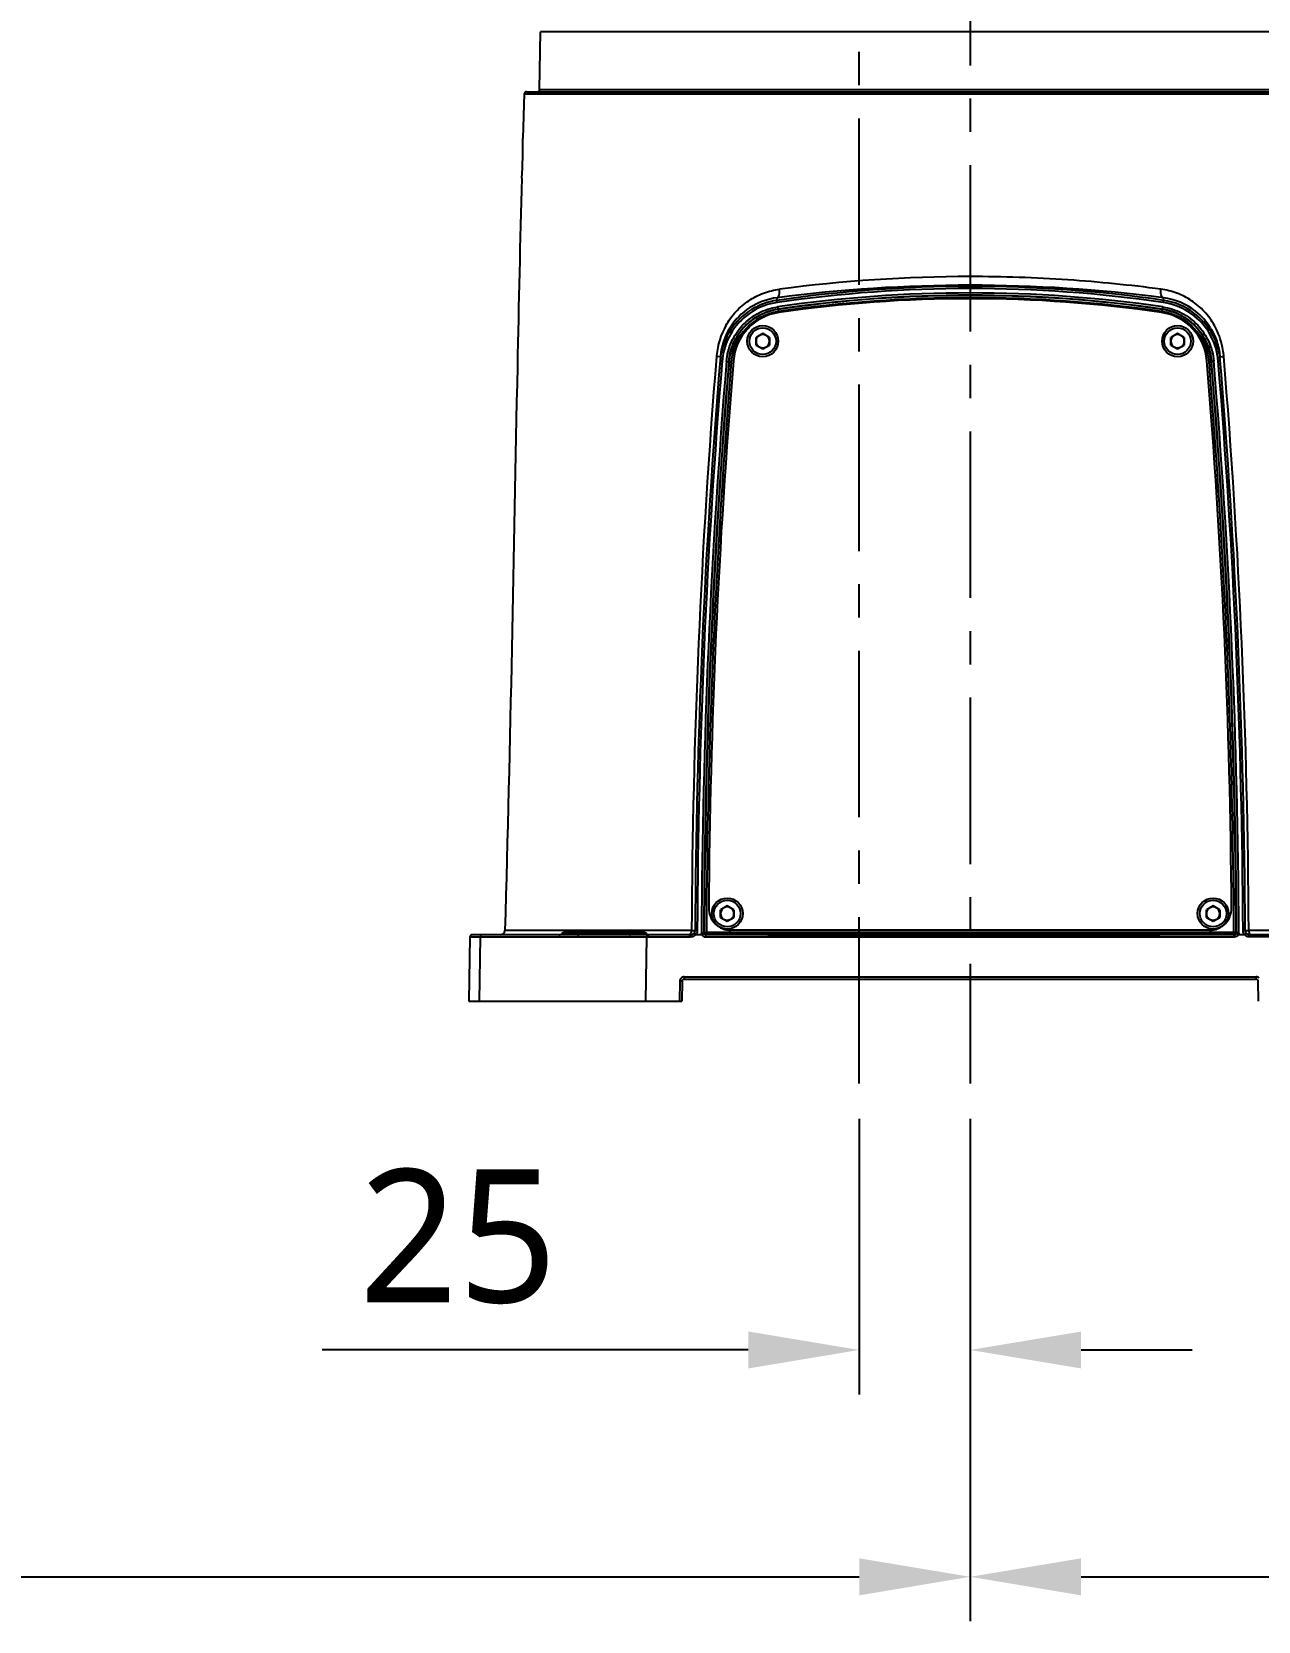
# Model space of a CAD drawing. Header units: millimetres. Extents: x 5828 to 6704, y 123 to 421.
# Drawn here: x 6413.49 to 6427.31, y 223 to 240.91 of the extents above; entities that cross this region are included whole.
import ezdxf

# ---------------------------------------------------------------- set-up
doc = ezdxf.new("R2010")
doc.units = ezdxf.units.MM
doc.linetypes.add('CENTER', pattern=[0.6, 0.375, -0.075, 0.075, -0.075])
for name, color, linetype in [('中心线', 7, 'Continuous'), ('外形图', 7, 'Continuous'), ('尺寸标注', 7, 'Continuous')]:
    doc.layers.add(name, color=color, linetype=linetype)
doc.styles.add('微软雅黑', font='msyh.ttc', dxfattribs={"height": 1.5})
doc.dimstyles.new('尺寸标注_1_20比例', dxfattribs={"dimtxt": 1.5, "dimasz": 1.25, "dimexe": 0.5, "dimexo": 0.4, "dimgap": 0.5, "dimtad": 1, "dimdec": 1, "dimlfac": 20, "dimdsep": 46, "dimtxsty": '微软雅黑', "dimcen": 0.09, "dimadec": 0, "dimazin": 0, "dimtp": 0.01, "dimtm": 0.01, "dimtfac": 1, "dimtdec": 1, "dimtofl": 0, "dimtmove": 0, "dimatfit": 3, "dimfxl": 1, "dimtolj": 1, "dimarcsym": 0})

# ---------------------------------------------------------------- blocks, each defined once
blk = doc.blocks.new('*D793')
at = {"layer": 'Defpoints', "color": 0}
for p in [(6425.56, 241.587), (6430.441, 229.987), (6437.921, 229.987)]:
    blk.add_point(p, dxfattribs=at)
at = {"layer": '尺寸标注', "color": 0, "lineweight": -2}
for p, q in [((6425.96, 241.587), (6438.421, 241.587)), ((6437.921, 240.337), (6437.921, 231.237)), ((6430.841, 229.987), (6438.421, 229.987))]:
    blk.add_line(p, q, dxfattribs=at)
at = {"layer": '尺寸标注', "color": 0}
for points in [[(6438.129, 240.337), (6437.712, 240.337), (6437.921, 241.587)], [(6437.712, 231.237), (6438.129, 231.237), (6437.921, 229.987)]]:
    blk.add_solid(points, dxfattribs=at)
at = {"layer": '尺寸标注', "color": 0, "insert": (6436.645, 235.638), "char_height": 1.5, "attachment_point": 5, "rotation": 90, "style": '微软雅黑'}
blk.add_mtext('\\A1;232', dxfattribs=at)
blk = doc.blocks.new('*D794')
at = {"layer": 'Defpoints', "color": 0}
for p in [(6420.173, 282.687), (6431.96, 229.987), (6446.441, 229.987)]:
    blk.add_point(p, dxfattribs=at)
at = {"layer": '尺寸标注', "color": 0, "lineweight": -2}
for p, q in [((6420.573, 282.687), (6446.941, 282.687)), ((6446.441, 281.437), (6446.441, 231.237)), ((6432.36, 229.987), (6446.941, 229.987))]:
    blk.add_line(p, q, dxfattribs=at)
at = {"layer": '尺寸标注', "color": 0}
for points in [[(6446.649, 281.437), (6446.232, 281.437), (6446.441, 282.687)], [(6446.232, 231.237), (6446.649, 231.237), (6446.441, 229.987)]]:
    blk.add_solid(points, dxfattribs=at)
at = {"layer": '尺寸标注', "color": 0, "insert": (6445.161, 256.208), "char_height": 1.5, "attachment_point": 5, "rotation": 90, "style": '微软雅黑'}
blk.add_mtext('\\A1;1054', dxfattribs=at)
blk = doc.blocks.new('*D796')
at = {"layer": 'Defpoints', "color": 0}
for p in [(6422.81, 229.061), (6424.06, 229.062), (6424.06, 226.058)]:
    blk.add_point(p, dxfattribs=at)
at = {"layer": '尺寸标注', "color": 0, "lineweight": -2}
for p, q in [((6422.81, 228.661), (6422.81, 225.558)), ((6424.06, 228.662), (6424.06, 225.558)), ((6421.56, 226.058), (6416.756, 226.058)), ((6425.31, 226.058), (6426.56, 226.058))]:
    blk.add_line(p, q, dxfattribs=at)
at = {"layer": '尺寸标注', "color": 0}
for points in [[(6421.56, 225.85), (6421.56, 226.266), (6422.81, 226.058)], [(6425.31, 226.266), (6425.31, 225.85), (6424.06, 226.058)]]:
    blk.add_solid(points, dxfattribs=at)
at = {"layer": '尺寸标注', "color": 0, "insert": (6418.29, 227.334), "char_height": 1.5, "attachment_point": 5, "style": '微软雅黑'}
blk.add_mtext('\\A1;25', dxfattribs=at)
blk = doc.blocks.new('*D797')
at = {"layer": 'Defpoints', "color": 0}
for p in [(6393.06, 279.012), (6424.06, 229.062), (6424.06, 223.502)]:
    blk.add_point(p, dxfattribs=at)
at = {"layer": '尺寸标注', "color": 0, "lineweight": -2}
for p, q in [((6393.06, 278.612), (6393.06, 223.002)), ((6424.06, 228.662), (6424.06, 223.002)), ((6394.31, 223.502), (6422.81, 223.502))]:
    blk.add_line(p, q, dxfattribs=at)
at = {"layer": '尺寸标注', "color": 0}
for points in [[(6394.31, 223.71), (6394.31, 223.293), (6393.06, 223.502)], [(6422.81, 223.293), (6422.81, 223.71), (6424.06, 223.502)]]:
    blk.add_solid(points, dxfattribs=at)
at = {"layer": '尺寸标注', "color": 0, "insert": (6408.56, 224.777), "char_height": 1.5, "attachment_point": 5, "style": '微软雅黑'}
blk.add_mtext('\\A1;620', dxfattribs=at)
blk = doc.blocks.new('*D798')
at = {"layer": 'Defpoints', "color": 0}
for p in [(6434.205, 233.418), (6424.06, 229.062), (6434.205, 223.502)]:
    blk.add_point(p, dxfattribs=at)
at = {"layer": '尺寸标注', "color": 0, "lineweight": -2}
for p, q in [((6434.205, 233.018), (6434.205, 223.002)), ((6424.06, 228.662), (6424.06, 223.002)), ((6425.31, 223.502), (6432.955, 223.502))]:
    blk.add_line(p, q, dxfattribs=at)
at = {"layer": '尺寸标注', "color": 0}
for points in [[(6425.31, 223.71), (6425.31, 223.293), (6424.06, 223.502)], [(6432.955, 223.293), (6432.955, 223.71), (6434.205, 223.502)]]:
    blk.add_solid(points, dxfattribs=at)
at = {"layer": '尺寸标注', "color": 0, "insert": (6429.258, 224.777), "char_height": 1.5, "attachment_point": 5, "style": '微软雅黑'}
blk.add_mtext('\\A1;\\A1;203', dxfattribs=at)

msp = doc.modelspace()

# ---------------------------------------------------------------- linework, layer by layer
at = {"layer": '中心线', "linetype": 'CENTER', "ltscale": 5}
for p, q in [((6422.8098, 229.0615), (6422.8098, 284.4151)), ((6424.0598, 284.409), (6424.0598, 229.0622))]:
    msp.add_line(p, q, dxfattribs=at)
at = {"layer": '外形图', "color": 7, "linetype": 'Continuous'}
for p, q in [((6419.2076, 240.2616), (6419.219, 240.9125)), ((6428.8996, 240.9125), (6419.219, 240.9125)), ((6419.0344, 240.2128), (6419.0195, 239.7121)), ((6419.0344, 240.2128), (6429.0853, 240.2128)), ((6419.0594, 240.2371), (6429.0603, 240.2371)), ((6419.2076, 240.2616), (6428.912, 240.2616)), ((6421.8804, 237.8858), (6421.8832, 237.9153)), ((6426.2364, 237.9153), (6426.2392, 237.8861)), ((6421.8946, 237.7865), (6421.8985, 237.7597)), ((6426.2247, 237.7847), (6426.2211, 237.76)), ((6426.225, 237.7866), (6426.2247, 237.7847)), ((6421.7223, 237.5125), (6421.6473, 237.4692)), ((6421.7973, 237.4692), (6421.7223, 237.5125)), ((6426.3973, 237.5125), (6426.3223, 237.4692)), ((6426.4723, 237.4692), (6426.3973, 237.5125)), ((6421.6473, 237.3826), (6421.6473, 237.4692)), ((6421.6473, 237.3826), (6421.7223, 237.3393)), ((6421.7223, 237.3393), (6421.7973, 237.3826)), ((6421.7973, 237.4692), (6421.7973, 237.3826)), ((6426.3223, 237.3826), (6426.3223, 237.4692)), ((6426.3223, 237.3826), (6426.3973, 237.3393)), ((6426.3973, 237.3393), (6426.4723, 237.3826)), ((6426.4723, 237.4692), (6426.4723, 237.3826)), ((6421.2476, 237.2579), (6421.2414, 237.2052)), ((6421.3676, 237.1939), (6421.3406, 237.1961)), ((6426.7788, 237.1965), (6426.752, 237.1943)), ((6426.8782, 237.2056), (6426.8718, 237.2592)), ((6421.3223, 231.0625), (6421.2473, 231.0192)), ((6421.3973, 231.0192), (6421.3223, 231.0625)), ((6426.7973, 231.0625), (6426.7223, 231.0192)), ((6426.8723, 231.0192), (6426.7973, 231.0625)), ((6421.2473, 230.9326), (6421.2473, 231.0192)), ((6421.2473, 230.9326), (6421.3223, 230.8893)), ((6421.3223, 230.8893), (6421.3973, 230.9326)), ((6421.3973, 231.0192), (6421.3973, 230.9326)), ((6426.7223, 230.9326), (6426.7223, 231.0192)), ((6426.7223, 230.9326), (6426.7973, 230.8893)), ((6426.7973, 230.8893), (6426.8723, 230.9326)), ((6426.8723, 231.0192), (6426.8723, 230.9326)), ((6418.4225, 230.7125), (6418.4098, 229.9871)), ((6418.4225, 230.7125), (6420.9095, 230.7125)), ((6420.9108, 230.7371), (6418.4475, 230.7371)), ((6418.5377, 230.7125), (6418.5258, 229.9871)), ((6420.9206, 230.7856), (6418.816, 230.7856)), ((6418.8898, 230.7126), (6419.1218, 230.7127)), ((6419.4001, 230.7126), (6420.4162, 230.7125)), ((6420.4111, 230.7496), (6419.4586, 230.7496)), ((6420.378, 230.7621), (6419.4917, 230.7621)), ((6420.4039, 229.9871), (6420.4162, 230.7125)), ((6421.0588, 230.7599), (6421.0623, 230.7634)), ((6421.0623, 230.7634), (6421.0873, 230.7633)), ((6421.0838, 230.7348), (6421.0873, 230.7383)), ((6427.0324, 230.7633), (6421.0873, 230.7633)), ((6421.0873, 230.7633), (6421.0873, 230.7383)), ((6427.0324, 230.7383), (6421.0873, 230.7383)), ((6426.7558, 230.787), (6421.3639, 230.787)), ((6427.0574, 230.7634), (6427.0324, 230.7633)), ((6427.0324, 230.7383), (6427.0324, 230.7633)), ((6427.0357, 230.735), (6427.0324, 230.7383)), ((6427.0606, 230.7602), (6427.0574, 230.7634)), ((6427.0605, 230.7638), (6427.0606, 230.7602)), ((6427.0606, 230.7638), (6427.0606, 230.7602)), ((6427.1545, 230.7371), (6427.0813, 230.7371)), ((6427.8685, 230.7856), (6427.199, 230.7856)), ((6429.4218, 230.7371), (6427.2089, 230.7371)), ((6429.4468, 230.7125), (6427.2102, 230.7125)), ((6420.7875, 230.2134), (6420.7835, 229.9871)), ((6420.8138, 230.2125), (6420.8098, 229.9871)), ((6420.8375, 230.2625), (6427.2823, 230.2625)), ((6420.8388, 230.2371), (6427.2809, 230.2371)), ((6427.3098, 229.9871), (6427.3059, 230.2125)), ((6418.4098, 229.9871), (6420.8098, 229.9871))]:
    msp.add_line(p, q, dxfattribs=at)
for centre, radius in [((6421.7223, 237.4259), 0.175), ((6421.7223, 237.4259), 0.15), ((6426.3973, 237.4259), 0.175), ((6426.3973, 237.4259), 0.15), ((6421.3223, 230.9759), 0.175), ((6421.3223, 230.9759), 0.15), ((6426.7973, 230.9759), 0.175), ((6426.7973, 230.9759), 0.15)]:
    msp.add_circle(centre, radius, dxfattribs=at)
for centre, radius, start, end in [((6419.0594, 240.2121), 0.025, 90, 178.2299), ((6419.1826, 240.2621), 0.025, 270, 359), ((6413.8603, 239.6297), 5.1599, 355.91393, 0.91429), ((6424.0609, 222.8724), 15.1709, 81.74482, 98.26376), ((6424.0598, 221.1846), 16.8717, 82.58762, 97.41238), ((6421.9757, 237.1833), 0.7378, 97.2045, 122.64933), ((6421.988, 237.1451), 0.7484, 98.2624, 121.7143), ((6421.9872, 237.1454), 0.724, 98.26128, 121.73389), ((6424.061, 222.8629), 15.1562, 81.74714, 98.26144), ((6424.0604, 222.9298), 15.0396, 81.70745, 98.29659), ((6424.0604, 222.9298), 15.0137, 81.71053, 98.2939), ((6424.0609, 222.8725), 15.0683, 81.74401, 98.26457), ((6424.0609, 222.8728), 15.0431, 81.74266, 98.2659), ((6424.0587, 222.8866), 15.0181, 81.74282, 98.24818), ((6426.1446, 237.1855), 0.7355, 51.81492, 82.82763), ((6426.1327, 237.146), 0.7237, 52.85925, 81.7491), ((6426.1318, 237.1455), 0.7483, 53.01809, 81.74455), ((6421.9891, 237.1437), 0.7502, 121.73189, 171.24425), ((6421.9881, 237.1444), 0.7253, 121.74972, 171.44482), ((6421.9885, 237.1432), 0.648, 98.30393, 175.33066), ((6421.9698, 237.1934), 0.7261, 122.6867, 148.36995), ((6421.9885, 237.1432), 0.623, 98.33116, 175.37929), ((6421.9903, 237.1555), 0.6, 98.25275, 175.27136), ((6421.9882, 237.1453), 0.648, 98.2984, 98.62412), ((6426.1293, 237.1552), 0.6, 4.72841, 81.73824), ((6426.1312, 237.1436), 0.6229, 4.62166, 81.67335), ((6426.1312, 237.1436), 0.6479, 4.6677, 81.70531), ((6426.1319, 237.1477), 0.6457, 81.42115, 81.7089), ((6426.1317, 237.1446), 0.7255, 50.93301, 52.8608), ((6426.1306, 237.1442), 0.7501, 8.82227, 53.0096), ((6426.1316, 237.1448), 0.7253, 8.65763, 50.91908), ((6426.1501, 237.1936), 0.7258, 31.65654, 51.75991), ((6422.0471, 237.187), 0.8485, 150.71928, 174.66268), ((6421.9787, 237.1887), 0.7361, 148.42204, 174.5856), ((6421.7223, 237.4259), 0.075, 60, 120), ((6426.3973, 237.4259), 0.075, 60, 120), ((6421.7223, 237.4259), 0.075, 134.99999, 225.00001), ((6421.7223, 237.4259), 0.075, 240, 300), ((6421.7223, 237.4259), 0.075, 314.99999, 45.00001), ((6426.3973, 237.4259), 0.075, 134.99999, 225.00001), ((6426.3973, 237.4259), 0.075, 240, 300), ((6426.3973, 237.4259), 0.075, 314.99999, 45.00001), ((6505.4377, 230.3585), 84.5181, 175.319622, 179.710495), ((6503.6491, 230.3871), 82.6893, 175.240042, 179.723005), ((6503.6347, 230.387), 82.651, 175.268983, 179.722922), ((6503.1229, 230.3925), 82.0911, 175.243965, 179.743503), ((6503.1229, 230.3925), 82.0648, 175.244419, 179.743465), ((6503.6491, 230.3871), 82.5877, 175.270937, 179.738938), ((6503.6491, 230.3871), 82.5627, 175.271284, 179.738938), ((6503.6491, 230.4009), 82.5377, 175.271364, 179.557107), ((6422.0473, 237.1861), 0.8487, 174.60567, 175.3473), ((6421.9824, 237.1873), 0.7399, 174.50524, 175.23979), ((6421.9879, 237.144), 0.7252, 172.16276, 175.2625), ((6421.9909, 237.1436), 0.7282, 171.4125, 172.1645), ((6421.9878, 237.1422), 0.6495, 175.0385, 175.24321), ((6344.4705, 230.4009), 82.5377, 0.442893, 4.728408), ((6344.4705, 230.3871), 82.5627, 0.261062, 4.729008), ((6344.4705, 230.3871), 82.5877, 0.261062, 4.729359), ((6426.1295, 237.1424), 0.6516, 4.75957, 4.98682), ((6344.9909, 230.3925), 82.0705, 0.259187, 4.755538), ((6344.9909, 230.3925), 82.0969, 0.256633, 4.755986), ((6426.1288, 237.1441), 0.7282, 7.82126, 8.67542), ((6426.1302, 237.1443), 0.7268, 4.73398, 7.82215), ((6344.4851, 230.387), 82.6511, 0.277078, 4.731308), ((6426.1378, 237.1874), 0.7393, 4.76028, 5.59631), ((6344.4705, 230.3871), 82.6893, 0.276995, 4.759958), ((6426.1097, 237.1913), 0.811, 4.50096, 5.35766), ((6342.661, 230.3581), 84.5391, 0.28968, 4.679462), ((6421.3639, 231.037), 0.25, 179.55711, 270), ((6421.3223, 230.9759), 0.075, 134.99999, 225.00001), ((6421.3223, 230.9759), 0.075, 60, 120), ((6421.3223, 230.9759), 0.075, 240, 300), ((6421.3223, 230.9759), 0.075, 314.99999, 45.00001), ((6426.7973, 230.9759), 0.075, 134.99999, 225.00001), ((6426.7558, 231.037), 0.25, 270, 0.44289), ((6426.7973, 230.9759), 0.075, 60, 120), ((6426.7973, 230.9759), 0.075, 240, 300), ((6426.7973, 230.9759), 0.075, 314.99999, 45.00001), ((6418.4475, 230.7121), 0.025, 90, 179), ((6418.5626, 230.7121), 0.025, 90.05134, 179.07386), ((6418.766, 230.7871), 0.05, 270, 358.25494), ((6419.4255, 230.7871), 0.05, 270, 311.40962), ((6419.4917, 230.7121), 0.05, 90, 131.40962), ((6419.5085, 230.7139), 0.0484, 118.54479, 132.45677), ((6420.3619, 230.7156), 0.0465, 83.52568, 89.98836), ((6420.3619, 230.7153), 0.0468, 75.72016, 83.53068), ((6420.378, 230.7121), 0.05, 48.59038, 90), ((6420.4265, 230.7853), 0.0484, 227.54323, 241.45521), ((6420.4441, 230.7871), 0.05, 228.59038, 270), ((6420.9108, 230.7871), 0.05, 270, 359.723), ((6420.9005, 230.7986), 0.0894, 314.8077, 316.57645), ((6420.9145, 230.7841), 0.0692, 317.34855, 320.10793), ((6420.9122, 230.7859), 0.0721, 320.16346, 331.25375), ((6421.0838, 230.7597), 0.0249, 208.81202, 269.90829), ((6427.0356, 230.7599), 0.0249, 270.09747, 331.89888), ((6427.2263, 230.7885), 0.0911, 181.121, 182.93176), ((6427.2102, 230.7881), 0.0756, 219.85196, 222.44241), ((6427.2365, 230.8176), 0.115, 224.4578, 225.81427), ((6427.2089, 230.7871), 0.05, 180.277, 269.99999), ((6420.8453, 230.2112), 0.0579, 173.21114, 177.87609), ((6420.8388, 230.2121), 0.025, 90, 179), ((6427.2809, 230.2121), 0.025, 1, 90)]:
    msp.add_arc(centre, radius, start, end, dxfattribs=at)
for points, knots in [([(6419.007, 239.2621), (6418.9881, 238.5551), (6418.924, 235.7296), (6418.8805, 232.9036), (6418.816, 230.7856)], [0, 0, 0, 0, 0.2502427, 1, 1, 1, 1]), ([(6426.2086, 238.0119), (6425.861, 238.0582), (6425.1455, 238.1292), (6423.7097, 238.1786), (6422.6226, 238.1058), (6421.911, 238.0119)], [0, 0, 0, 0, 0.2442055, 0.5002122, 1, 1, 1, 1]), ([(6421.3071, 237.6019), (6421.3388, 237.6583), (6421.4147, 237.7627), (6421.5602, 237.8869), (6421.7279, 237.9734), (6421.8496, 238.0037), (6421.911, 238.0119)], [0, 0, 0, 0, 0.2569814, 0.507089, 0.7535776, 1, 1, 1, 1]), ([(6421.8832, 237.8619), (6421.8827, 237.865), (6421.882, 237.8705), (6421.8809, 237.8778), (6421.8808, 237.8825), (6421.8801, 237.8851), (6421.8804, 237.8858)], [0, 0, 0, 0, 0.3949602, 0.6976447, 0.9079448, 1, 1, 1, 1]), ([(6421.8832, 237.9153), (6421.8959, 237.9181), (6421.9082, 237.9447), (6421.9126, 237.9778), (6421.9122, 238.0002), (6421.911, 238.0119)], [0, 0, 0, 0, 0.3719832, 0.6644835, 1, 1, 1, 1]), ([(6426.2364, 237.9153), (6426.2237, 237.9181), (6426.2114, 237.9447), (6426.2071, 237.9778), (6426.2075, 238.0002), (6426.2086, 238.0119)], [0, 0, 0, 0, 0.3719836, 0.6644828, 1, 1, 1, 1]), ([(6426.8126, 237.6019), (6426.7809, 237.6583), (6426.7049, 237.7626), (6426.5594, 237.8871), (6426.3915, 237.9727), (6426.2702, 238.0048), (6426.2086, 238.0119)], [0, 0, 0, 0, 0.2569776, 0.5071868, 0.7536838, 1, 1, 1, 1]), ([(6426.2365, 237.8622), (6426.237, 237.8653), (6426.2377, 237.8709), (6426.2388, 237.8782), (6426.2388, 237.8828), (6426.2396, 237.8855), (6426.2392, 237.8861)], [0, 0, 0, 0, 0.3957871, 0.6979541, 0.9065281, 1, 1, 1, 1]), ([(6421.3145, 237.1989), (6421.3204, 237.274), (6421.359, 237.4231), (6421.4859, 237.6147), (6421.6692, 237.7539), (6421.8157, 237.801), (6421.8902, 237.812)], [0, 0, 0, 0, 0.2499632, 0.4999273, 0.749959, 1, 1, 1, 1]), ([(6421.3407, 237.1984), (6421.3469, 237.2701), (6421.3836, 237.4126), (6421.5052, 237.5958), (6421.68, 237.7293), (6421.8198, 237.7751), (6421.891, 237.7859)], [0, 0, 0, 0, 0.2498955, 0.4999079, 0.7499936, 1, 1, 1, 1]), ([(6421.8902, 237.8121), (6421.8907, 237.8087), (6421.8916, 237.8027), (6421.8927, 237.7957), (6421.8935, 237.7914), (6421.8939, 237.789), (6421.8944, 237.7876), (6421.8944, 237.7866), (6421.8946, 237.7865)], [0, 0, 0, 0, 0.3942708, 0.697413, 0.8133713, 0.9090437, 0.9738808, 1, 1, 1, 1]), ([(6426.2295, 237.8122), (6426.229, 237.8088), (6426.2281, 237.8028), (6426.227, 237.7958), (6426.2261, 237.7915), (6426.2257, 237.7891), (6426.2253, 237.7877), (6426.2252, 237.7868), (6426.225, 237.7867)], [0, 0, 0, 0, 0.394043, 0.698078, 0.8164434, 0.9097253, 0.9731035, 1, 1, 1, 1]), ([(6426.2282, 237.7862), (6426.2993, 237.7754), (6426.4391, 237.7297), (6426.6139, 237.5964), (6426.7357, 237.4133), (6426.7724, 237.2708), (6426.7787, 237.1991)], [0, 0, 0, 0, 0.2498133, 0.4997941, 0.7499324, 1, 1, 1, 1]), ([(6426.2295, 237.8122), (6426.2668, 237.8065), (6426.3408, 237.7895), (6426.4458, 237.7457), (6426.5418, 237.6846), (6426.6545, 237.5834), (6426.7603, 237.4234), (6426.7994, 237.2744), (6426.805, 237.1993)], [0, 0, 0, 0, 0.1251527, 0.2503415, 0.3755262, 0.500722, 0.7503605, 1, 1, 1, 1]), ([(6426.7679, 237.5745), (6426.7967, 237.5278), (6426.8446, 237.4259), (6426.8681, 237.3158), (6426.8737, 237.2595)], [0, 0, 0, 0, 0.492434, 1, 1, 1, 1]), ([(6426.9172, 237.267), (6426.9144, 237.2967), (6426.8971, 237.413), (6426.8555, 237.5256), (6426.8126, 237.6019)], [0, 0, 0, 0, 0.2541628, 1, 1, 1, 1]), ([(6421.2399, 237.2502), (6421.2378, 237.2505), (6421.225, 237.2524), (6421.2121, 237.2538), (6421.2014, 237.2549)], [0, 0, 0, 0, 0.1658779, 1, 1, 1, 1]), ([(6421.245, 237.2487), (6421.245, 237.2492), (6421.2424, 237.2494), (6421.2412, 237.2499), (6421.2399, 237.2502)], [0, 0, 0, 0, 0.263702, 1, 1, 1, 1]), ([(6421.2652, 237.2039), (6421.262, 237.2041), (6421.2564, 237.2046), (6421.2498, 237.205), (6421.2458, 237.2052), (6421.2435, 237.2053), (6421.2424, 237.2052), (6421.2414, 237.2054), (6421.2414, 237.2052)], [0, 0, 0, 0, 0.4042441, 0.7093751, 0.8239073, 0.9165014, 0.9776568, 1, 1, 1, 1]), ([(6421.3145, 237.1989), (6421.3179, 237.1987), (6421.324, 237.1981), (6421.3311, 237.1974), (6421.3355, 237.1969), (6421.338, 237.1967), (6421.3394, 237.1963), (6421.3404, 237.1963), (6421.3405, 237.1961)], [0, 0, 0, 0, 0.3938361, 0.6982539, 0.8167959, 0.9102144, 0.9735773, 1, 1, 1, 1]), ([(6426.805, 237.1993), (6426.8016, 237.1991), (6426.7955, 237.1985), (6426.7884, 237.1978), (6426.7839, 237.1973), (6426.7814, 237.1971), (6426.78, 237.1967), (6426.779, 237.1967), (6426.7789, 237.1965)], [0, 0, 0, 0, 0.3937043, 0.6973044, 0.8132798, 0.9090161, 0.9739518, 1, 1, 1, 1]), ([(6426.8545, 237.2043), (6426.8577, 237.2046), (6426.8633, 237.205), (6426.8699, 237.2054), (6426.8739, 237.2056), (6426.8761, 237.2058), (6426.8772, 237.2056), (6426.8782, 237.2058), (6426.8782, 237.2056)], [0, 0, 0, 0, 0.4039948, 0.7097609, 0.826841, 0.9175133, 0.9771489, 1, 1, 1, 1]), ([(6426.8746, 237.2487), (6426.8746, 237.2492), (6426.8773, 237.2494), (6426.8784, 237.2499), (6426.8797, 237.2502)], [0, 0, 0, 0, 0.2637216, 1, 1, 1, 1]), ([(6426.8797, 237.2502), (6426.8818, 237.2505), (6426.8946, 237.2524), (6426.9075, 237.2538), (6426.9183, 237.2549)], [0, 0, 0, 0, 0.1656733, 1, 1, 1, 1]), ([(6420.4177, 230.7371), (6420.4175, 230.7371), (6420.4173, 230.7362), (6420.4171, 230.735), (6420.4169, 230.7327), (6420.4166, 230.7283), (6420.4163, 230.7214), (6420.4163, 230.7157), (6420.4162, 230.7125)], [0, 0, 0, 0, 0.0223635, 0.0797224, 0.1716022, 0.2951159, 0.6184482, 1, 1, 1, 1]), ([(6420.8907, 230.7371), (6420.8946, 230.7371), (6420.9031, 230.7401), (6420.9088, 230.7468), (6420.9112, 230.7507)], [0, 0, 0, 0, 0.4558036, 1, 1, 1, 1]), ([(6420.9095, 230.7125), (6420.9095, 230.7157), (6420.9096, 230.7214), (6420.9098, 230.7283), (6420.9101, 230.7326), (6420.9102, 230.735), (6420.9105, 230.7362), (6420.9106, 230.7371), (6420.9108, 230.7371)], [0, 0, 0, 0, 0.38185, 0.7053686, 0.8291084, 0.9210586, 0.9783441, 1, 1, 1, 1]), ([(6420.9496, 230.7241), (6420.9436, 230.7203), (6420.9306, 230.7144), (6420.9165, 230.7128), (6420.9095, 230.7125)], [0, 0, 0, 0, 0.4998579, 1, 1, 1, 1]), ([(6420.9112, 230.7507), (6420.912, 230.7518), (6420.9148, 230.7568), (6420.9168, 230.7622), (6420.918, 230.7664)], [0, 0, 0, 0, 0.2356189, 1, 1, 1, 1]), ([(6420.9206, 230.7856), (6420.9262, 230.7856), (6420.9342, 230.7857), (6420.944, 230.7859), (6420.9498, 230.7861), (6420.9543, 230.7863), (6420.9578, 230.7863), (6420.9594, 230.7867), (6420.9608, 230.7866), (6420.9608, 230.7868)], [0, 0, 0, 0, 0.4185517, 0.5910232, 0.7352116, 0.8494393, 0.9321682, 0.9824439, 1, 1, 1, 1]), ([(6420.9654, 230.7372), (6420.9631, 230.7393), (6420.959, 230.7431), (6420.954, 230.7477), (6420.951, 230.7506), (6420.9493, 230.7522), (6420.9487, 230.7531), (6420.948, 230.7536), (6420.9481, 230.7537)], [0, 0, 0, 0, 0.3848587, 0.7088857, 0.8322583, 0.9236514, 0.9801155, 1, 1, 1, 1]), ([(6420.9846, 230.7867), (6420.9814, 230.7867), (6420.9758, 230.7868), (6420.9684, 230.7866), (6420.9638, 230.7871), (6420.9614, 230.7866), (6420.9608, 230.7868)], [0, 0, 0, 0, 0.4045185, 0.7106553, 0.9184476, 1, 1, 1, 1]), ([(6421.0326, 230.76), (6421.0387, 230.76), (6421.0474, 230.7602), (6421.0562, 230.7597), (6421.0588, 230.7599)], [0, 0, 0, 0, 0.698365, 1, 1, 1, 1]), ([(6421.0389, 230.7358), (6421.0417, 230.7374), (6421.0469, 230.7403), (6421.0532, 230.7437), (6421.0574, 230.7458), (6421.0596, 230.7469), (6421.061, 230.7473), (6421.0618, 230.7478), (6421.062, 230.7477)], [0, 0, 0, 0, 0.3733538, 0.6955697, 0.8206717, 0.91505, 0.9754301, 1, 1, 1, 1]), ([(6421.0846, 230.7096), (6421.0755, 230.7101), (6421.0571, 230.7142), (6421.0433, 230.7278), (6421.0389, 230.7358)], [0, 0, 0, 0, 0.5004034, 1, 1, 1, 1]), ([(6421.0826, 230.7093), (6421.0826, 230.7127), (6421.0826, 230.7186), (6421.0828, 230.7256), (6421.0831, 230.7299), (6421.0832, 230.7323), (6421.0835, 230.7337), (6421.0836, 230.7347), (6421.0838, 230.7348)], [0, 0, 0, 0, 0.3944737, 0.6973783, 0.8128897, 0.9081903, 0.9730916, 1, 1, 1, 1]), ([(6427.0357, 230.735), (6426.5399, 230.7345), (6424.5559, 230.7332), (6422.5719, 230.7335), (6421.0838, 230.7348)], [0, 0, 0, 0, 0.2499023, 1, 1, 1, 1]), ([(6427.0349, 230.7097), (6426.5393, 230.7096), (6424.5558, 230.7092), (6422.5724, 230.7093), (6421.0846, 230.7096)], [0, 0, 0, 0, 0.2499025, 1, 1, 1, 1]), ([(6427.0813, 230.7371), (6427.077, 230.7289), (6427.0631, 230.7146), (6427.0442, 230.7103), (6427.0349, 230.7097)], [0, 0, 0, 0, 0.4996162, 1, 1, 1, 1]), ([(6427.0369, 230.7093), (6427.0369, 230.7127), (6427.0369, 230.7187), (6427.0367, 230.7257), (6427.0364, 230.73), (6427.0363, 230.7325), (6427.0359, 230.7339), (6427.0359, 230.7349), (6427.0357, 230.735)], [0, 0, 0, 0, 0.3938211, 0.6968172, 0.8122921, 0.9076858, 0.9727643, 1, 1, 1, 1]), ([(6427.0812, 230.7369), (6427.0783, 230.7384), (6427.0729, 230.7411), (6427.0665, 230.7443), (6427.0622, 230.7463), (6427.0599, 230.7473), (6427.0585, 230.7478), (6427.0578, 230.7482), (6427.0576, 230.7482)], [0, 0, 0, 0, 0.3730224, 0.6954995, 0.8208675, 0.9154746, 0.9759191, 1, 1, 1, 1]), ([(6427.0869, 230.7602), (6427.0808, 230.7602), (6427.072, 230.7604), (6427.0632, 230.7599), (6427.0606, 230.7602)], [0, 0, 0, 0, 0.6981032, 1, 1, 1, 1]), ([(6427.1352, 230.7867), (6427.1384, 230.7867), (6427.144, 230.7868), (6427.1513, 230.7866), (6427.1559, 230.787), (6427.1582, 230.7866), (6427.1588, 230.7868)], [0, 0, 0, 0, 0.404651, 0.7106964, 0.9183845, 1, 1, 1, 1]), ([(6427.1544, 230.7371), (6427.1567, 230.7392), (6427.1608, 230.7431), (6427.1657, 230.7476), (6427.1687, 230.7505), (6427.1704, 230.7521), (6427.171, 230.753), (6427.1718, 230.7535), (6427.1717, 230.7537)], [0, 0, 0, 0, 0.3852218, 0.7092903, 0.8325752, 0.9238739, 0.9802462, 1, 1, 1, 1]), ([(6427.1589, 230.7868), (6427.1589, 230.7866), (6427.1603, 230.7867), (6427.1618, 230.7863), (6427.1654, 230.7863), (6427.1698, 230.7861), (6427.1756, 230.7859), (6427.1855, 230.7857), (6427.1934, 230.7856), (6427.199, 230.7856)], [0, 0, 0, 0, 0.0175533, 0.0678261, 0.1505531, 0.2647792, 0.4089679, 0.5814429, 1, 1, 1, 1]), ([(6427.2102, 230.7125), (6427.2033, 230.7129), (6427.1894, 230.7144), (6427.1765, 230.7201), (6427.1707, 230.7238)], [0, 0, 0, 0, 0.5003222, 1, 1, 1, 1]), ([(6427.2015, 230.7671), (6427.2022, 230.7643), (6427.2054, 230.7546), (6427.2113, 230.7452), (6427.2174, 230.7409)], [0, 0, 0, 0, 0.2841844, 1, 1, 1, 1]), ([(6427.2089, 230.7371), (6427.2091, 230.7371), (6427.2092, 230.7361), (6427.2095, 230.7349), (6427.2096, 230.7325), (6427.2099, 230.7284), (6427.2101, 230.7216), (6427.2102, 230.7158), (6427.2102, 230.7125)], [0, 0, 0, 0, 0.0245068, 0.0868883, 0.1803212, 0.2948774, 0.5994265, 1, 1, 1, 1]), ([(6427.2174, 230.7409), (6427.2183, 230.7403), (6427.2218, 230.7382), (6427.2259, 230.7371), (6427.2289, 230.7371)], [0, 0, 0, 0, 0.2653163, 1, 1, 1, 1]), ([(6420.8138, 230.2125), (6420.8138, 230.2127), (6420.8126, 230.2125), (6420.8114, 230.2128), (6420.8088, 230.2128), (6420.8043, 230.213), (6420.7971, 230.2132), (6420.7909, 230.2133), (6420.7875, 230.2134)], [0, 0, 0, 0, 0.0225933, 0.0858268, 0.1808278, 0.2965827, 0.6023623, 1, 1, 1, 1]), ([(6420.8375, 230.2625), (6420.8311, 230.2624), (6420.8181, 230.2601), (6420.807, 230.2527), (6420.8024, 230.2482)], [0, 0, 0, 0, 0.4999195, 1, 1, 1, 1]), ([(6420.8375, 230.2625), (6420.8375, 230.2591), (6420.8375, 230.2532), (6420.8377, 230.2462), (6420.838, 230.2419), (6420.8382, 230.2394), (6420.8384, 230.2382), (6420.8385, 230.2371), (6420.8388, 230.2371)], [0, 0, 0, 0, 0.397798, 0.7009887, 0.8169811, 0.9119652, 0.9754278, 1, 1, 1, 1]), ([(6427.2809, 230.2371), (6427.2811, 230.2371), (6427.2813, 230.2381), (6427.2815, 230.2394), (6427.2817, 230.2419), (6427.282, 230.2462), (6427.2822, 230.2532), (6427.2823, 230.2591), (6427.2823, 230.2625)], [0, 0, 0, 0, 0.0249596, 0.0885629, 0.1836364, 0.2996959, 0.60255, 1, 1, 1, 1]), ([(6427.3173, 230.2482), (6427.3127, 230.2527), (6427.3017, 230.2601), (6427.2887, 230.2624), (6427.2823, 230.2625)], [0, 0, 0, 0, 0.5001, 1, 1, 1, 1])]:
    msp.add_open_spline(points, degree=3, knots=knots, dxfattribs=at)
for points in [[(6419.4758, 230.7496), (6419.4674, 230.7419), (6419.4554, 230.7371), (6419.4439, 230.7371)], [(6419.5077, 230.7621), (6419.5, 230.7621), (6419.4921, 230.76), (6419.4854, 230.7564)], [(6419.6367, 230.7371), (6419.6481, 230.7371), (6419.6602, 230.7419), (6419.6686, 230.7496)], [(6419.6686, 230.7496), (6419.677, 230.7573), (6419.689, 230.7621), (6419.7005, 230.7621)], [(6420.1692, 230.7621), (6420.1806, 230.7621), (6420.1926, 230.7573), (6420.2011, 230.7496)], [(6420.2011, 230.7496), (6420.2095, 230.7419), (6420.2215, 230.7371), (6420.2329, 230.7371)], [(6420.3938, 230.7496), (6420.3881, 230.7548), (6420.3809, 230.7587), (6420.3734, 230.7606)], [(6420.4257, 230.7371), (6420.418, 230.7371), (6420.4101, 230.7391), (6420.4034, 230.7428)], [(6420.918, 230.7664), (6420.9197, 230.7726), (6420.9205, 230.7791), (6420.9206, 230.7856)], [(6420.9635, 230.7352), (6420.9592, 230.7311), (6420.9546, 230.7273), (6420.9496, 230.7241)], [(6421.0389, 230.7358), (6421.0144, 230.7373), (6420.9899, 230.7379), (6420.9654, 230.7372)], [(6420.982, 230.7677), (6420.9805, 230.762), (6420.9783, 230.7564), (6420.9755, 230.7512)], [(6420.9846, 230.7867), (6420.9844, 230.7803), (6420.9836, 230.7739), (6420.982, 230.7677)], [(6421.0389, 230.7358), (6421.0347, 230.743), (6421.0326, 230.7517), (6421.0326, 230.76)], [(6421.062, 230.7477), (6421.0599, 230.7514), (6421.0588, 230.7557), (6421.0588, 230.7599)], [(6421.0696, 230.7456), (6421.0651, 230.7502), (6421.0623, 230.757), (6421.0623, 230.7634)], [(6421.0873, 230.7383), (6421.0809, 230.7383), (6421.0741, 230.7411), (6421.0696, 230.7456)], [(6427.0501, 230.7456), (6427.0456, 230.7411), (6427.0387, 230.7383), (6427.0324, 230.7383)], [(6427.0574, 230.7634), (6427.0574, 230.757), (6427.0546, 230.7502), (6427.0501, 230.7456)], [(6427.0606, 230.7602), (6427.0606, 230.756), (6427.0596, 230.7518), (6427.0576, 230.7482)], [(6427.0869, 230.7602), (6427.0869, 230.7522), (6427.0851, 230.7439), (6427.0812, 230.7369)], [(6427.1441, 230.7516), (6427.1388, 230.7614), (6427.1359, 230.7727), (6427.1353, 230.7838)], [(6427.1522, 230.7397), (6427.1491, 230.7434), (6427.1464, 230.7474), (6427.1441, 230.7516)], [(6427.1707, 230.7238), (6427.1655, 230.727), (6427.1608, 230.7309), (6427.1564, 230.7352)], [(6427.199, 230.7856), (6427.1991, 230.7794), (6427.1999, 230.7731), (6427.2015, 230.7671)], [(6420.8024, 230.2482), (6420.7945, 230.2404), (6420.7891, 230.2292), (6420.7878, 230.2181)]]:
    msp.add_open_spline(points, degree=3, dxfattribs=at)

# ---------------------------------------------------------------- dimensions: what is measured, and where the dimension line sits
at = {"layer": '尺寸标注'}
for base, p1, p2, picture, middle in [((6446.4406, 229.9871), (6420.1733, 282.6871), (6431.9598, 229.9871), '*D794', (6446.4406, 256.2076)), ((6437.9205, 229.9871), (6425.5598, 241.5871), (6430.4407, 229.9871), '*D793', (6437.9205, 235.638))]:
    dim = msp.add_linear_dim(base=base, p1=p1, p2=p2, angle=90, dimstyle='尺寸标注_1_20比例', dxfattribs=at)
    dim.commit()
    dim.dimension.update_dxf_attribs({"geometry": picture, "text_midpoint": middle, "dimtype": 160})
dim = msp.add_linear_dim(base=(6424.0598, 223.5016), p1=(6393.0598, 279.0121), p2=(6424.0598, 229.0622), dimstyle='尺寸标注_1_20比例', dxfattribs=at)
dim.commit()
dim.dimension.update_dxf_attribs({"geometry": '*D797', "text_midpoint": (6408.5598, 224.7767)})
dim = msp.add_linear_dim(base=(6434.2048, 223.5016), p1=(6424.0598, 229.0622), p2=(6434.2048, 233.4182), text='\\A1;203', dimstyle='尺寸标注_1_20比例', override={"dimtxsty": '微软雅黑'}, dxfattribs=at)
dim.commit()
dim.dimension.update_dxf_attribs({"geometry": '*D798', "text_midpoint": (6429.2583, 223.5016), "dimtype": 160})
dim = msp.add_linear_dim(base=(6424.0598, 226.0579), p1=(6422.8098, 229.0615), p2=(6424.0598, 229.0622), dimstyle='尺寸标注_1_20比例', dxfattribs=at)
dim.commit()
dim.dimension.update_dxf_attribs({"geometry": '*D796', "text_midpoint": (6418.2899, 226.0579), "dimtype": 160})

doc.saveas('drawing.dxf')
